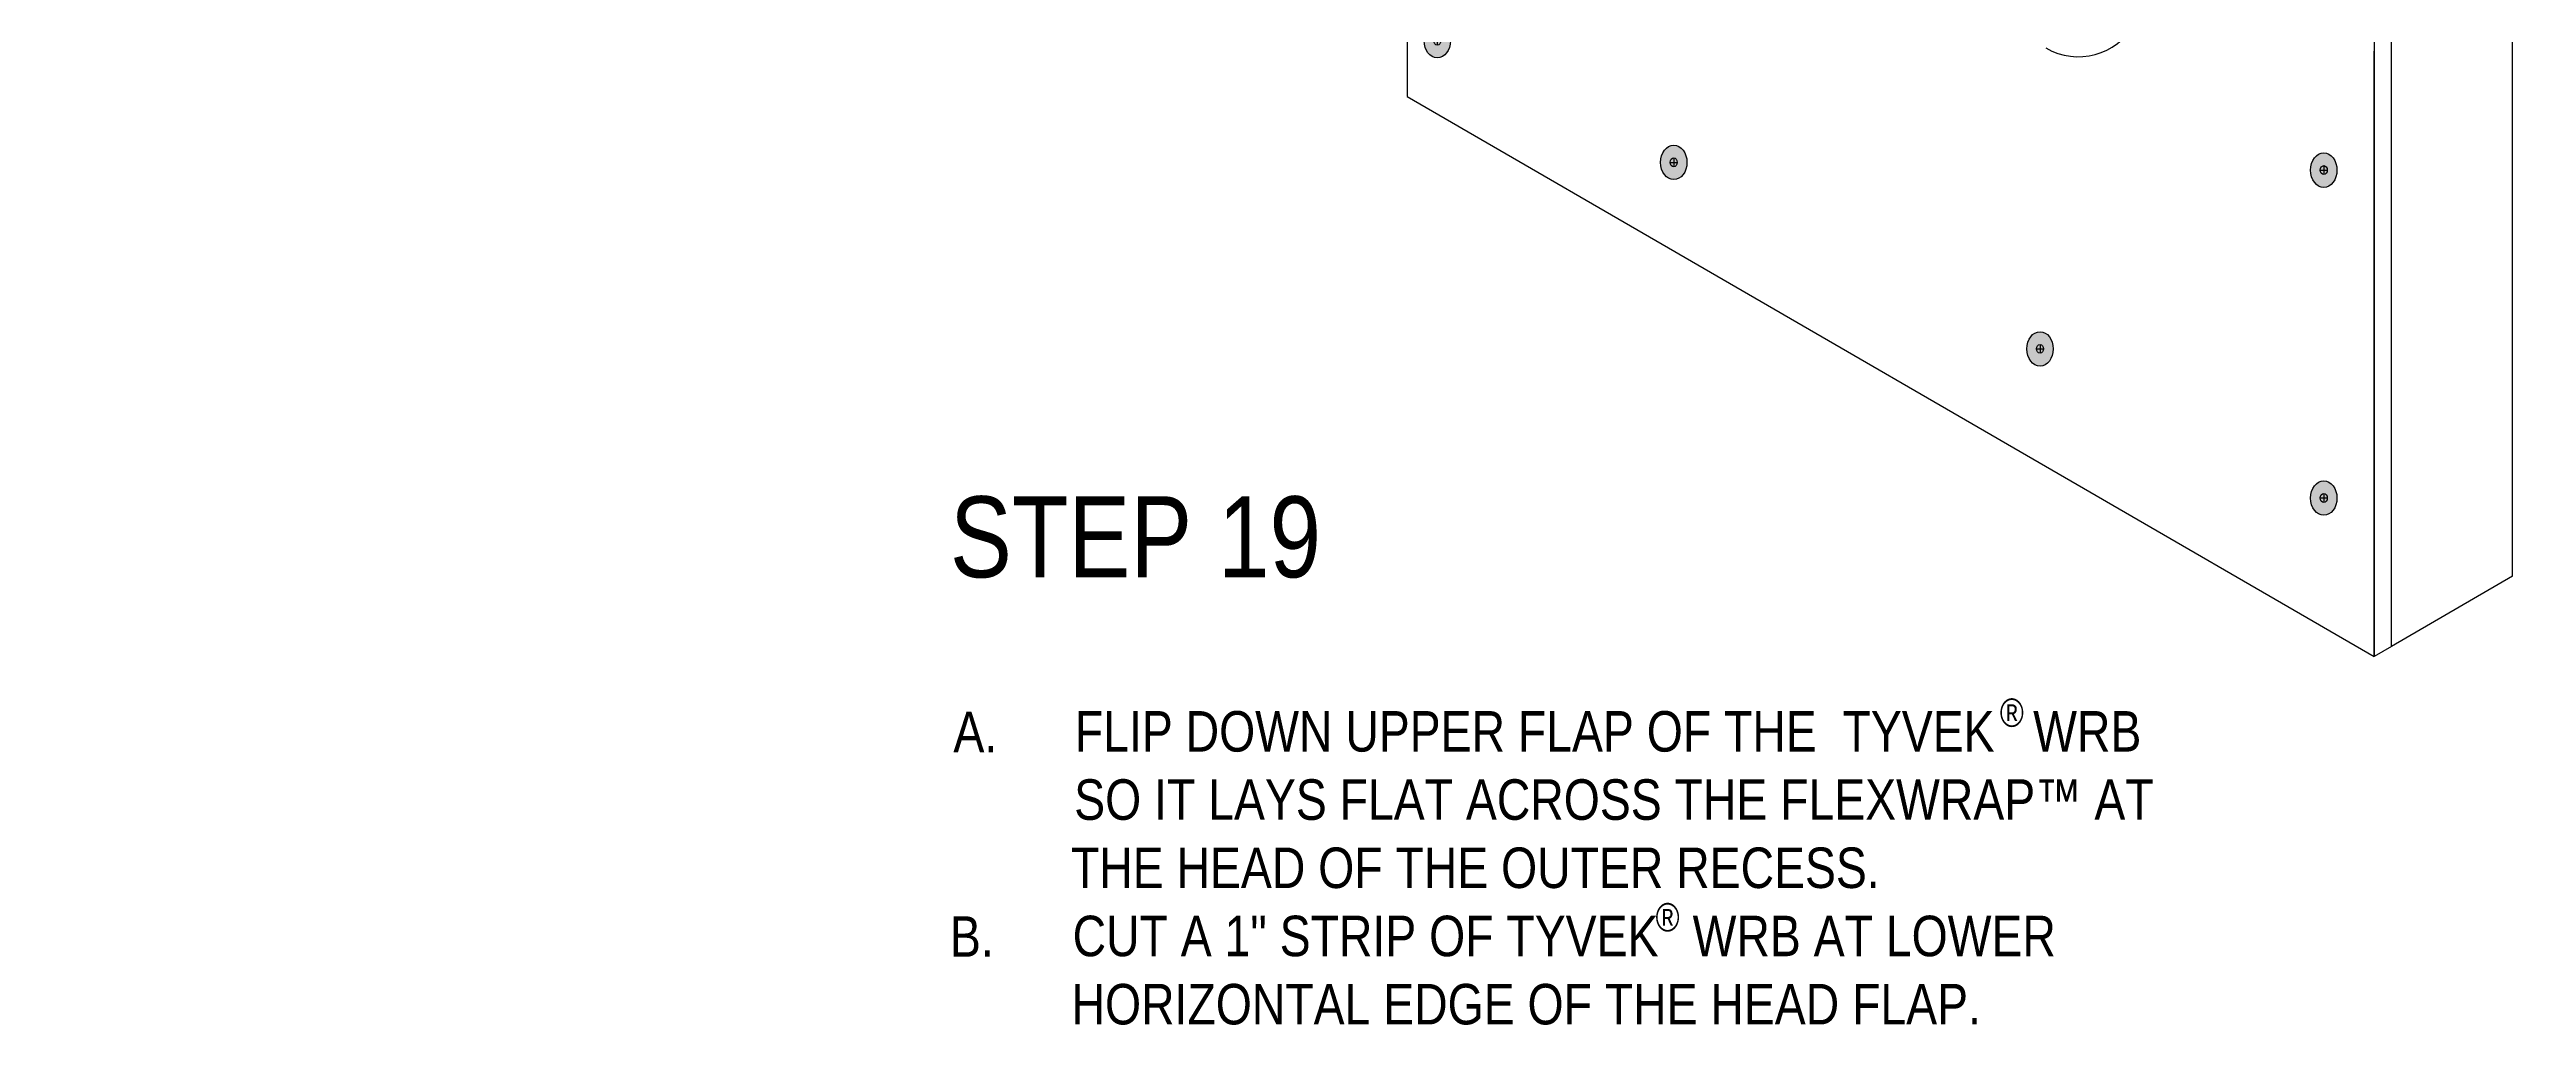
# Model space of a CAD drawing. Extents: x -1279 to 5791, y -3809 to 1769.
# Drawn here: x 3231 to 3919, y -3160 to -2886 of the extents above; entities that cross this region are included whole.
import ezdxf

# ---------------------------------------------------------------- set-up
doc = ezdxf.new("R2010")
doc.units = 0
doc.header["$MEASUREMENT"] = 0
for name, color, linetype, lineweight in [('.ATI-TEXT', 7, 'Continuous', 0), ('G-ANNO-TTLB', 7, 'Continuous', 0), ('TYVEK', 7, 'Continuous', 0)]:
    doc.layers.add(name, color=color, linetype=linetype, lineweight=lineweight)

# ---------------------------------------------------------------- blocks, each defined once
blk = doc.blocks.new('Block_53')
at = {"layer": '.ATI-TEXT', "char_height": 0.2, "attachment_point": 7}
for s, insert in [('\\C18;\\c0;\\FArial Narrow|b0|i0|c1;\\H11.249999;\\W1.000000;A.', (3482.12, -3081.16)), ('\\C18;\\c0;\\FArial Narrow|b0|i0|c1;\\H11.249999;\\W1.000000;FLIP DOWN UPPER FLAP OF THE  TYVEK   WRB', (3515.87, -3081.16)), ('\\C18;\\c0;\\FArial Narrow|b0|i0|c1;\\H7.874999;\\W1.000000;®', (3772.97, -3074.22)), ('\\C18;\\c0;\\FArial Narrow|b0|i0|c1;\\H11.249999;\\W1.000000;SO IT LAYS FLAT ACROSS THE FLEXWRAP™ AT', (3515.69, -3100.11)), ('\\C18;\\c0;\\FArial Narrow|b0|i0|c1;\\H11.249999;\\W1.000000;THE HEAD OF THE OUTER RECESS.', (3514.78, -3119.06)), ('\\C18;\\c0;\\FArial Narrow|b0|i0|c1;\\H7.874999;\\W1.000000;®', (3677.29, -3131.07)), ('\\C18;\\c0;\\FArial Narrow|b0|i0|c1;\\H11.249999;\\W1.000000;B.', (3481.16, -3138.01)), ('\\C18;\\c0;\\FArial Narrow|b0|i0|c1;\\H11.249999;\\W1.000000;CUT A 1" STRIP OF TYVEK', (3515.25, -3138.01)), ('\\C18;\\c0;\\FArial Narrow|b0|i0|c1;\\H11.249999;\\W1.000000;  WRB AT LOWER', (3680.41, -3138.01)), ('\\C18;\\c0;\\FArial Narrow|b0|i0|c1;\\H11.249999;\\W1.000000;HORIZONTAL EDGE OF THE HEAD FLAP.', (3514.95, -3156.96))]:
    blk.add_mtext(s, dxfattribs=dict(at, insert=insert))
blk = doc.blocks.new('Block_112')
at = {"layer": 'TYVEK', "true_color": 0x003b71, "transparency": 33554687}
h = blk.add_hatch(color=156, dxfattribs=at)
h.dxf.hatch_style = 2
edge = h.paths.add_edge_path()
edge.add_ellipse((3616.61, -2519.2), major_axis=(0, 4.78), ratio=0.766948, start_angle=0, end_angle=360)
h = blk.add_hatch(color=156, dxfattribs=at)
h.dxf.hatch_style = 2
edge = h.paths.add_edge_path()
edge.add_ellipse((3682.33, -2550.52), major_axis=(0, 4.78), ratio=0.766948, start_angle=0, end_angle=360)
h = blk.add_hatch(color=156, dxfattribs=at)
h.dxf.hatch_style = 2
edge = h.paths.add_edge_path()
edge.add_ellipse((3784.12, -2604.94), major_axis=(0, 4.78), ratio=0.766948, start_angle=0, end_angle=360)
h = blk.add_hatch(color=156, dxfattribs=at)
h.dxf.hatch_style = 2
edge = h.paths.add_edge_path()
edge.add_ellipse((3616.61, -2610.25), major_axis=(0, 4.78), ratio=0.766948, start_angle=0, end_angle=360)
h = blk.add_hatch(color=156, dxfattribs=at)
h.dxf.hatch_style = 2
edge = h.paths.add_edge_path()
edge.add_ellipse((3862.99, -2646.28), major_axis=(0, 4.78), ratio=0.766948, start_angle=0, end_angle=360)
h = blk.add_hatch(color=156, dxfattribs=at)
h.dxf.hatch_style = 2
edge = h.paths.add_edge_path()
edge.add_ellipse((3616.61, -2701.33), major_axis=(0, 4.78), ratio=0.766948, start_angle=0, end_angle=360)
h = blk.add_hatch(color=156, dxfattribs=at)
h.dxf.hatch_style = 2
edge = h.paths.add_edge_path()
edge.add_ellipse((3862.99, -2737.33), major_axis=(0, 4.78), ratio=0.766948, start_angle=0, end_angle=360)
h = blk.add_hatch(color=156, dxfattribs=at)
h.dxf.hatch_style = 2
edge = h.paths.add_edge_path()
edge.add_ellipse((3616.61, -2792.38), major_axis=(0, 4.78), ratio=0.766948, start_angle=0, end_angle=360)
h = blk.add_hatch(color=156, dxfattribs=at)
h.dxf.hatch_style = 2
edge = h.paths.add_edge_path()
edge.add_ellipse((3862.99, -2828.41), major_axis=(0, 4.78), ratio=0.766948, start_angle=0, end_angle=360)
h = blk.add_hatch(color=156, dxfattribs=at)
h.dxf.hatch_style = 2
edge = h.paths.add_edge_path()
edge.add_ellipse((3616.61, -2883.49), major_axis=(0, 4.78), ratio=0.766948, start_angle=0, end_angle=360)
h = blk.add_hatch(color=156, dxfattribs=at)
h.dxf.hatch_style = 2
edge = h.paths.add_edge_path()
edge.add_ellipse((3682.33, -2917.31), major_axis=(0, 4.78), ratio=0.766948, start_angle=0, end_angle=360)
h = blk.add_hatch(color=156, dxfattribs=at)
h.dxf.hatch_style = 2
edge = h.paths.add_edge_path()
edge.add_ellipse((3862.99, -2919.45), major_axis=(0, 4.78), ratio=0.766948, start_angle=0, end_angle=360)
h = blk.add_hatch(color=156, dxfattribs=at)
h.dxf.hatch_style = 2
edge = h.paths.add_edge_path()
edge.add_ellipse((3784.12, -2969.12), major_axis=(0, 4.78), ratio=0.766948, start_angle=0, end_angle=360)
h = blk.add_hatch(color=156, dxfattribs=at)
h.dxf.hatch_style = 2
edge = h.paths.add_edge_path()
edge.add_ellipse((3862.99, -3010.56), major_axis=(0, 4.78), ratio=0.766948, start_angle=0, end_angle=360)
at = {"layer": 'TYVEK', "color": 18, "lineweight": 25, "true_color": 0x080808}
for p, q in [((3615.64, -2519.17), (3617.58, -2519.17)), ((3616.61, -2517.94), (3616.61, -2520.4)), ((3681.35, -2550.5), (3683.3, -2550.5)), ((3682.33, -2549.26), (3682.33, -2551.73)), ((3616.61, -2608.99), (3616.61, -2611.45)), ((3783.14, -2604.91), (3785.09, -2604.91)), ((3784.12, -2603.68), (3784.12, -2606.15)), ((3862.99, -2645.01), (3862.99, -2647.48)), ((3615.64, -2701.3), (3617.58, -2701.3)), ((3616.61, -2700.07), (3616.61, -2702.53)), ((3862.99, -2736.06), (3862.99, -2738.53)), ((3615.64, -2792.35), (3617.58, -2792.35)), ((3616.61, -2791.11), (3616.61, -2793.58)), ((3862.02, -2828.38), (3863.97, -2828.38)), ((3862.99, -2827.14), (3862.99, -2829.61)), ((3615.64, -2883.46), (3617.58, -2883.46)), ((3616.61, -2882.22), (3616.61, -2884.69)), ((3681.35, -2917.28), (3683.3, -2917.28)), ((3682.33, -2916.04), (3682.33, -2918.51)), ((3862.99, -2918.19), (3862.99, -2920.66)), ((3862.02, -2919.43), (3863.97, -2919.43)), ((3783.14, -2969.09), (3785.09, -2969.09)), ((3784.12, -2967.86), (3784.12, -2970.32)), ((3862.02, -3010.53), (3863.97, -3010.53)), ((3862.99, -3009.3), (3862.99, -3011.77))]:
    blk.add_line(p, q, dxfattribs=at)
at = {"layer": 'TYVEK', "color": 18, "lineweight": 25, "true_color": 0x000000}
blk.add_line((3862.02, -2646.25), (3863.97, -2646.25), dxfattribs=at)
at = {"layer": 'TYVEK', "color": 8, "lineweight": 25, "true_color": 0x808080}
for points in [[(3862.48, -2641.91)], [(3616.1, -2696.91)], [(3612.43, -2701.69)], [(3612.43, -2792.71)], [(3616.1, -2797.49)]]:
    blk.add_lwpolyline(points, dxfattribs=at)
at = {"layer": 'TYVEK', "color": 18, "lineweight": 25, "true_color": 0x000000}
for centre, major_axis, ratio in [((3616.61, -2519.2), (0, 4.78), 0.766948), ((3682.33, -2550.52), (0, 4.78), 0.766948), ((3784.12, -2604.94), (0, 4.78), 0.766948), ((3616.61, -2610.25), (0, 4.78), 0.766948), ((3862.99, -2646.28), (0, 4.78), 0.766948), ((3862.99, -2646.25), (0, 1.23), 0.788846), ((3616.61, -2701.33), (0, 4.78), 0.766948), ((3862.99, -2737.33), (0, 4.78), 0.766948), ((3616.61, -2792.38), (0, 4.78), 0.766948), ((3862.99, -2828.41), (0, 4.78), 0.766948), ((3616.61, -2883.49), (0, 4.78), 0.766948), ((3682.33, -2917.31), (0, 4.78), 0.766948), ((3862.99, -2919.45), (0, 4.78), 0.766948), ((3784.12, -2969.12), (0, 4.78), 0.766948), ((3862.99, -3010.56), (0, 4.78), 0.766948)]:
    blk.add_ellipse(centre, major_axis=major_axis, ratio=ratio, dxfattribs=at)
at = {"layer": 'TYVEK', "color": 18, "lineweight": 25, "true_color": 0x080808}
for centre in [(3616.61, -2519.17), (3682.33, -2550.5), (3616.61, -2610.22), (3784.12, -2604.91), (3616.61, -2701.3), (3862.99, -2737.3), (3616.61, -2792.35), (3862.99, -2828.38), (3616.61, -2883.46), (3682.33, -2917.28), (3862.99, -2919.43), (3784.12, -2969.09), (3862.99, -3010.53)]:
    blk.add_ellipse(centre, major_axis=(0, 1.23), ratio=0.788846, dxfattribs=at)

msp = doc.modelspace()

# ---------------------------------------------------------------- hatches: boundary and pattern name
at = {"layer": 'G-ANNO-TTLB', "true_color": 0xff00ff, "transparency": 33554687}
h = msp.add_hatch(color=6, dxfattribs=at)
edge = h.paths.add_edge_path()
edge.add_spline(control_points=[(5472, -3692.6), (5472, -3692.6), (2542.48, -3692.6), (2542.48, -3692.6), (2542.48, -3692.6), (2542.48, -1235.6), (2542.48, -1235.6), (2542.48, -1235.6), (5472, -1235.6), (5472, -1235.6), (5472, -1235.6), (5472, -3692.6), (5472, -3692.6)], knot_values=[0, 0, 0, 0, 1, 1, 1, 2, 2, 2, 3, 3, 3, 4, 4, 4, 4], degree=3, periodic=0)
edge = h.paths.add_edge_path()
edge.add_spline(control_points=[(2551.48, -1244.6), (2551.48, -1244.6), (2551.48, -3683.6), (2551.48, -3683.6), (2551.48, -3683.6), (5463, -3683.6), (5463, -3683.6), (5463, -3683.6), (5463, -1244.6), (5463, -1244.6), (5463, -1244.6), (2551.48, -1244.6), (2551.48, -1244.6)], knot_values=[0, 0, 0, 0, 1, 1, 1, 2, 2, 2, 3, 3, 3, 4, 4, 4, 4], degree=3, periodic=0)
edge.add_line((2551.48, -1244.6), (2551.48, -1244.6))

# ---------------------------------------------------------------- linework, layer by layer
at = {"layer": 'G-ANNO-TTLB'}
for points in [[(5472, -3692.6), (5472, -3692.6), (2542.48, -3692.6), (2542.48, -3692.6), (2542.48, -3692.6), (2542.48, -1235.6), (2542.48, -1235.6), (2542.48, -1235.6), (5472, -1235.6), (5472, -1235.6), (5472, -1235.6), (5472, -3692.6), (5472, -3692.6)], [(2551.48, -1244.6), (2551.48, -1244.6), (2551.48, -3683.6), (2551.48, -3683.6), (2551.48, -3683.6), (5463, -3683.6), (5463, -3683.6), (5463, -3683.6), (5463, -1244.6), (5463, -1244.6), (5463, -1244.6), (2551.48, -1244.6), (2551.48, -1244.6)]]:
    msp.add_open_spline(points, degree=3, knots=[0, 0, 0, 0, 1, 1, 1, 2, 2, 2, 3, 3, 3, 4, 4, 4, 4], dxfattribs=at)
at = {"layer": 'TYVEK', "color": 18, "lineweight": 25, "true_color": 0x000000}
for p, q in [((3608.21, -2598.4), (3608.21, -2899.01)), ((3877, -2716.69), (3877, -3054.62)), ((3608.21, -2899.01), (3877, -3054.62))]:
    msp.add_line(p, q, dxfattribs=at)
at = {"layer": 'TYVEK', "color": 33, "lineweight": 25, "true_color": 0xcc9966}
for q in [(3915.42, -2607.91), (3881.81, -3051.84)]:
    msp.add_line((3915.42, -3032.27), q, dxfattribs=at)
at = {"layer": 'TYVEK', "color": 2, "lineweight": 25, "true_color": 0xffff00}
for p, q in [((3881.81, -3051.84), (3881.81, -2714.99)), ((3877, -3054.62), (3877, -2886.38)), ((3881.81, -3051.84), (3877, -3054.62))]:
    msp.add_line(p, q, dxfattribs=at)
at = {"layer": 'TYVEK', "color": 4, "lineweight": 25, "true_color": 0x00ffff}
msp.add_open_spline([(3785.78, -2885.51), (3794.38, -2890.49), (3805.39, -2887.54), (3810.37, -2878.94), (3811.96, -2876.2), (3812.79, -2873.09), (3812.79, -2869.93)], degree=3, knots=[0, 0, 0, 0, 1, 1, 1, 2, 2, 2, 2], dxfattribs=at)

# ---------------------------------------------------------------- block references
at = {"layer": '.ATI-TEXT'}
msp.add_blockref('Block_53', (0, 0), dxfattribs=at)
at = {"layer": 'TYVEK'}
msp.add_blockref('Block_112', (0, 0), dxfattribs=at)

# ---------------------------------------------------------------- texts
at = {"layer": '.ATI-TEXT', "insert": (3481.16, -3032.9), "char_height": 0.2, "attachment_point": 7}
msp.add_mtext('\\C18;\\c0;\\FArial Narrow|b0|i0|c1;\\H22.499999;\\W1.000000;STEP 19', dxfattribs=at)

doc.saveas('drawing.dxf')
